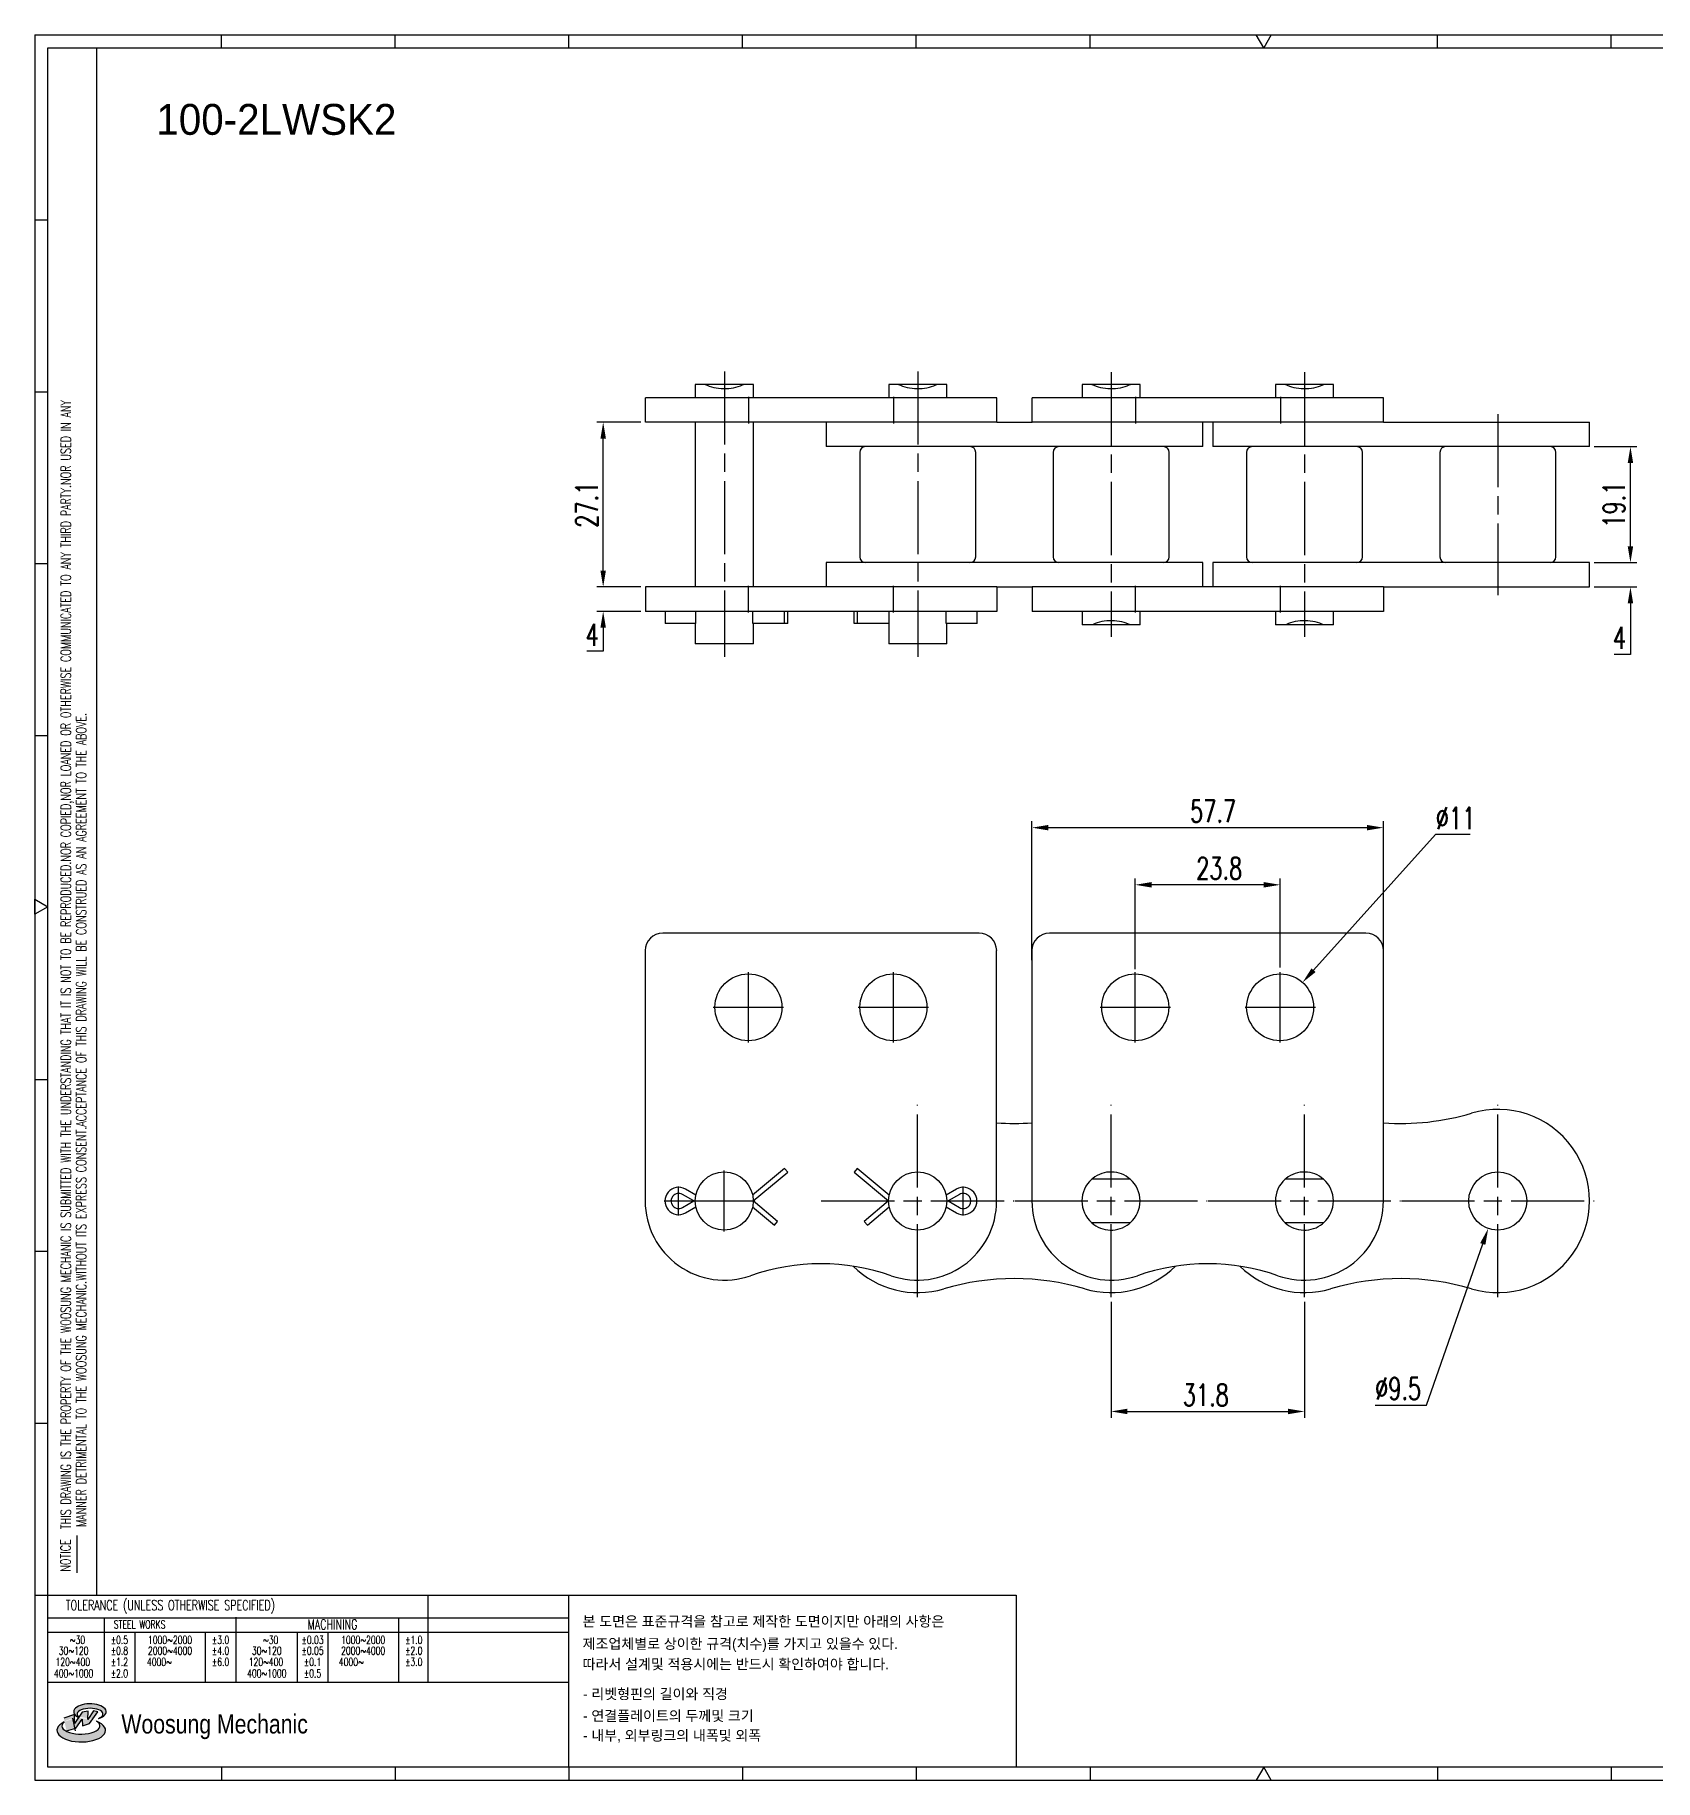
# Model space of a CAD drawing. Header units: millimetres. Extents: x 1614 to 2017, y 59 to 345.
# Drawn here: x 1613.8 to 1879.8, y 58.8 to 345.3 of the extents above; entities that cross this region are included whole.
import ezdxf
from ezdxf.enums import TextEntityAlignment as Align

# ---------------------------------------------------------------- set-up
doc = ezdxf.new("R2010")
doc.units = ezdxf.units.MM
doc.linetypes.add('AM_ISO08W050', pattern=[18, 12, -1.5, 3, -1.5])
doc.layers.get('Defpoints').update_dxf_attribs({"color": 80})
doc.layers.add('CL1', color=140, linetype='AM_ISO08W050', lineweight=25)
doc.layers.add('S-DIM', color=7, linetype='Continuous')
doc.layers.add('도면레이아웃', color=7, linetype='Continuous')
doc.styles.add('HKD_ST2', font='romans.shx', dxfattribs={"width": 0.7, "height": 4, "bigfont": '@extfont2.shx'})
doc.styles.add('HSG', font='SIMPLEX.shx', dxfattribs={"width": 0.7, "bigfont": 'HSG.shx'})
doc.styles.add('MtXpl_', font='Gulim.ttf')
doc.styles.add('SLDTEXTSTYLE4', font='arial.ttf', dxfattribs={"width": 0.8})
doc.dimstyles.new('AP1.5', dxfattribs={"dimscale": 1.5, "dimtxt": 2.4, "dimasz": 1.8, "dimexe": 0.7, "dimexo": 0.5, "dimgap": 0.6, "dimtad": 1, "dimtoh": 1, "dimdec": 1, "dimrnd": 0.01, "dimzin": 9, "dimdsep": 46, "dimtxsty": 'HSG', "dimcen": 0, "dimclrd": 251, "dimclre": 251, "dimclrt": 60, "dimazin": 2, "dimtp": 1, "dimtm": 1, "dimtfac": 0.5, "dimtdec": 1, "dimtofl": 0, "dimtmove": 0, "dimatfit": 3, "dimfxl": 0, "dimtvp": 1, "dimtolj": 2, "dimlwd": -1, "dimlwe": -1, "dimarcsym": 0})

# ---------------------------------------------------------------- blocks, each defined once
blk = doc.blocks.new('MAST')
at = {"layer": '도면레이아웃'}
h = blk.add_hatch(color=10, dxfattribs=at)
h.paths.add_polyline_path([(1.544, 35.177), (1.554, 34.966), (1.779, 35.034), (2.054, 35.422), (1.908, 35.446), (1.728, 35.167), (1.741, 35.439), (1.547, 35.405), (1.292, 35.041), (1.295, 35.33), (0.943, 35.208), (1.03, 34.8), (1.336, 34.885)])
edge = h.paths.add_edge_path()
edge.add_ellipse((1.795, 35.421), major_axis=(-0.53, 0), ratio=0.487785, start_angle=122.3607, end_angle=403.3957)
edge.add_line((1.411, 35.244), (1.419, 35.261))
edge.add_ellipse((1.798, 35.344), major_axis=(-0.423, 0), ratio=0.444396, start_angle=131.5898, end_angle=386.1941, ccw=False)
edge = h.paths.add_edge_path()
edge.add_ellipse((1.512, 34.815), major_axis=(-0.793, 0), ratio=0.480113, start_angle=314.6763, end_angle=590.8521)
edge.add_ellipse((1.501, 34.958), major_axis=(-0.62, 0), ratio=0.43311, start_angle=331.7024, end_angle=574.4249, ccw=False)
at = {"color": 140}
for p, q in [((0, 90.118), (80.15, 90.118)), ((0, 90.118), (0, 33.191)), ((0, 33.191), (80.15, 33.191))]:
    blk.add_line(p, q, dxfattribs=at)
for p, q in [((6.089, 89.693), (6.089, 90.118)), ((11.753, 89.693), (11.753, 90.118)), ((17.418, 89.693), (17.418, 90.118)), ((23.082, 89.693), (23.082, 90.118)), ((28.746, 89.693), (28.746, 90.118)), ((34.411, 89.693), (34.411, 90.118)), ((45.739, 89.693), (45.739, 90.118)), ((51.404, 89.693), (51.404, 90.118)), ((0, 84.085), (0.425, 84.085)), ((0, 78.478), (0.425, 78.478)), ((0, 72.87), (0.425, 72.87)), ((0, 67.262), (0.425, 67.262)), ((0, 56.047), (0.425, 56.047)), ((0, 50.439), (0.425, 50.439)), ((0, 44.832), (0.425, 44.832)), ((1.377, 39.947), (1.377, 41.174)), ((0, 39.224), (0.425, 39.224)), ((6.089, 33.616), (6.089, 33.191)), ((11.753, 33.616), (11.753, 33.191)), ((17.418, 33.616), (17.418, 33.191)), ((23.082, 33.616), (23.082, 33.191)), ((28.746, 33.616), (28.746, 33.191)), ((34.411, 33.616), (34.411, 33.191)), ((45.739, 33.616), (45.739, 33.191)), ((51.404, 33.616), (51.404, 33.191))]:
    blk.add_line(p, q)
at = {"color": 2}
for p, q in [((2.017, 39.224), (2.017, 89.693)), ((0.425, 39.224), (17.418, 39.224)), ((12.816, 39.224), (12.816, 36.382)), ((17.418, 33.616), (17.418, 39.224)), ((0.425, 38.487), (17.418, 38.487)), ((2.257, 38.487), (2.257, 36.382)), ((6.557, 38.5), (6.557, 36.382)), ((11.857, 38.487), (11.857, 36.382)), ((0.425, 38.012), (17.418, 38.012)), ((3.257, 38.012), (3.257, 36.382)), ((5.557, 38.012), (5.557, 36.382)), ((8.557, 38.012), (8.557, 36.382)), ((9.557, 38.026), (9.557, 36.382)), ((0.425, 36.382), (17.418, 36.382))]:
    blk.add_line(p, q, dxfattribs=at)
for points in [[(40.075, 89.693), (39.83, 90.118), (40.32, 90.118)], [(0.425, 61.679), (0, 61.433), (0, 61.924)], [(40.075, 33.616), (39.83, 33.191), (40.32, 33.191)]]:
    blk.add_lwpolyline(points, close=True)
at = {"color": 140}
blk.add_lwpolyline([(0.425, 89.693), (79.725, 89.693), (79.725, 33.616), (0.425, 33.616)], close=True, dxfattribs=at)
at = {"layer": '도면레이아웃'}
for p, q in [((1.295, 35.33), (0.943, 35.208)), ((1.547, 35.405), (1.292, 35.041)), ((1.292, 35.041), (1.295, 35.33)), ((1.741, 35.439), (1.547, 35.405)), ((1.908, 35.446), (1.728, 35.167)), ((1.728, 35.167), (1.741, 35.439)), ((1.779, 35.034), (2.054, 35.422)), ((2.054, 35.422), (1.908, 35.446)), ((1.03, 34.8), (1.336, 34.885)), ((1.224, 35.208), (1.311, 34.8)), ((1.224, 35.208), (1.224, 35.208)), ((1.336, 34.885), (1.544, 35.177)), ((1.419, 35.261), (1.411, 35.244)), ((1.544, 35.177), (1.554, 34.966)), ((1.554, 34.966), (1.779, 35.034))]:
    blk.add_line(p, q, dxfattribs=at)
for centre, major_axis, ratio, start_param, end_param in [((1.795, 35.421), (-0.53, 0), 0.487785, 2.135596, 7.040584), ((1.798, 35.344), (-0.423, 0), 0.444396, 2.296675, 6.740358), ((1.512, 34.815), (-0.793, 0), 0.480113, 5.492138, 10.312315), ((1.501, 34.958), (-0.62, 0), 0.43311, 5.789299, 10.025607)]:
    blk.add_ellipse(centre, major_axis=major_axis, ratio=ratio, start_param=start_param, end_param=end_param, dxfattribs=at)
at = {"color": 6, "style": 'HKD_ST2', "width": 0.7}
for s, p in [(' THIS DRAWING IS THE PROPERTY OF THE WOOSUNG MECHANIC IS SUBMITTED WITH THE UNDERSTANDING THAT IT IS NOT TO BE REPRODUCED.NOR COPIED,NOR LOANED OR OTHERWISE COMMUNICATED TO ANY THIRD PARTY.NOR USED IN ANY', (1.173, 41.217)), ('MANNER DETRIMENTAL TO THE WOOSUNG MECHANIC.WITHOUT ITS EXPRESS CONSENT.ACCEPTANCE OF THIS DRAWING WILL BE CONSTRUED AS AN AGREEMENT TO THE ABOVE.', (1.672, 41.447))]:
    blk.add_text(s, height=0.326266, rotation=90, dxfattribs=at).set_placement(p)
at = {"style": 'HKD_ST2', "width": 0.7}
blk.add_text('NOTICE', height=0.3263, rotation=90, dxfattribs=at).set_placement((1.163, 39.988))
blk.add_text('TOLERANCE (UNLESS OTHERWISE SPECIFIED)', height=0.32627, dxfattribs=at).set_placement((4.417, 38.896), align=Align.MIDDLE_CENTER)
at = {"color": 4, "style": 'HKD_ST2', "width": 0.7}
for s, height, p in [('STEEL WORKS', 0.26101, (3.416, 38.268)), ('MACHINING', 0.3263, (9.707, 38.27)), ('%%P0.5', 0.261, (2.757, 37.762)), ('%%P3.0', 0.261, (6.057, 37.762)), ('%%P0.03', 0.261, (9.057, 37.762)), ('%%P1.0', 0.261, (12.357, 37.762)), ('%%P0.8', 0.261, (2.757, 37.411)), ('%%P1.2', 0.261, (2.757, 37.045)), ('%%P4.0', 0.261, (6.057, 37.411)), ('%%P6.0', 0.261, (6.057, 37.045)), ('%%P0.05', 0.261, (9.057, 37.411)), ('%%P0.1', 0.261, (9.057, 37.045)), ('%%P2.0', 0.261, (12.357, 37.411)), ('%%P3.0', 0.261, (12.357, 37.045)), ('%%P2.0', 0.261, (2.757, 36.67)), ('%%P0.5', 0.261, (9.057, 36.67))]:
    blk.add_text(s, height=height, dxfattribs=at).set_placement(p, align=Align.MIDDLE)
for s, height, p in [('%%12630', 0.261, (1.389, 37.762)), ('1000%%1262000', 0.26101, (4.407, 37.762)), ('%%12630', 0.261, (7.689, 37.762)), ('1000%%1262000', 0.26101, (10.707, 37.762)), ('120%%126400', 0.26101, (1.237, 37.045)), ('30%%126120', 0.261, (1.263, 37.411)), ('4000%%126', 0.261, (4.061, 37.045)), ('2000%%1264000', 0.26101, (4.407, 37.411)), ('120%%126400', 0.26101, (7.537, 37.045)), ('30%%126120', 0.261, (7.563, 37.411)), ('4000%%126', 0.261, (10.321, 37.045)), ('2000%%1264000', 0.26101, (10.707, 37.411)), ('400%%1261000', 0.26101, (1.263, 36.67)), ('400%%1261000', 0.26101, (7.563, 36.67))]:
    blk.add_text(s, height=height, dxfattribs=at).set_placement(p, align=Align.MIDDLE_CENTER)
at = {"color": 1, "style": 'SLDTEXTSTYLE4', "width": 0.8}
blk.add_text('Woosung Mechanic', height=0.61957, dxfattribs=at).set_placement((2.822, 34.711))
blk = doc.blocks.new('*D2')
at = {"layer": 'Defpoints', "color": 0, "transparency": 16777216}
for p in [(1869.03, 258.67), (1875.74, 258.67), (1869.03, 254.67)]:
    blk.add_point(p, dxfattribs=at)
at = {"layer": 'S-DIM', "color": 251, "linetype": 'ByBlock', "transparency": 16777216}
for p, q in [((1875.74, 261.37), (1875.74, 264.07)), ((1869.78, 258.67), (1876.79, 258.67)), ((1869.78, 254.67), (1876.79, 254.67)), ((1875.74, 251.97), (1875.74, 243.61)), ((1875.74, 243.61), (1873.04, 243.61))]:
    blk.add_line(p, q, dxfattribs=at)
at = {"layer": 'S-DIM', "color": 251, "transparency": 16777216}
for points in [[(1875.29, 261.37), (1876.19, 261.37), (1875.74, 258.67)], [(1875.29, 251.97), (1876.19, 251.97), (1875.74, 254.67)]]:
    blk.add_solid(points, dxfattribs=at)
at = {"layer": 'S-DIM', "color": 60, "transparency": 16777216, "insert": (1873.94, 246.31), "char_height": 3.6, "attachment_point": 5, "style": 'HSG'}
blk.add_mtext('\\A2;4', dxfattribs=at)
blk = doc.blocks.new('*D3')
at = {"layer": 'Defpoints', "color": 0, "transparency": 16777216}
for p in [(1869.03, 277.72), (1875.74, 277.72), (1869.03, 258.67)]:
    blk.add_point(p, dxfattribs=at)
at = {"layer": 'S-DIM', "color": 251, "linetype": 'ByBlock', "transparency": 16777216}
for p, q in [((1869.78, 277.72), (1876.79, 277.72)), ((1875.74, 261.37), (1875.74, 275.02)), ((1869.78, 258.67), (1876.79, 258.67))]:
    blk.add_line(p, q, dxfattribs=at)
at = {"layer": 'S-DIM', "color": 251, "transparency": 16777216}
for points in [[(1875.29, 275.02), (1876.19, 275.02), (1875.74, 277.72)], [(1875.29, 261.37), (1876.19, 261.37), (1875.74, 258.67)]]:
    blk.add_solid(points, dxfattribs=at)
at = {"layer": 'S-DIM', "color": 60, "transparency": 16777216, "insert": (1873.04, 268.19), "char_height": 3.6, "attachment_point": 5, "rotation": 90, "style": 'HSG'}
blk.add_mtext('\\A2;19.1', dxfattribs=at)
blk = doc.blocks.new('*D4')
at = {"layer": 'Defpoints', "color": 0, "transparency": 16777216}
for p in [(1707.09, 254.67), (1714.01, 254.67), (1714.01, 250.67)]:
    blk.add_point(p, dxfattribs=at)
at = {"layer": 'S-DIM', "color": 251, "linetype": 'ByBlock', "transparency": 16777216}
for p, q in [((1707.09, 257.37), (1707.09, 260.07)), ((1713.26, 254.67), (1706.04, 254.67)), ((1713.26, 250.67), (1706.04, 250.67)), ((1707.09, 247.97), (1707.09, 244.13)), ((1707.09, 244.13), (1704.39, 244.13))]:
    blk.add_line(p, q, dxfattribs=at)
at = {"layer": 'S-DIM', "color": 251, "transparency": 16777216}
for points in [[(1706.64, 257.37), (1707.54, 257.37), (1707.09, 254.67)], [(1706.64, 247.97), (1707.54, 247.97), (1707.09, 250.67)]]:
    blk.add_solid(points, dxfattribs=at)
at = {"layer": 'S-DIM', "color": 60, "transparency": 16777216, "insert": (1705.29, 246.83), "char_height": 3.6, "attachment_point": 5, "style": 'HSG'}
blk.add_mtext('\\A2;4', dxfattribs=at)
blk = doc.blocks.new('*D5')
at = {"layer": 'Defpoints', "color": 0, "transparency": 16777216}
for p in [(1707.09, 281.72), (1714.01, 281.72), (1714.01, 254.67)]:
    blk.add_point(p, dxfattribs=at)
at = {"layer": 'S-DIM', "color": 251, "linetype": 'ByBlock', "transparency": 16777216}
for p, q in [((1713.26, 281.72), (1706.04, 281.72)), ((1707.09, 257.37), (1707.09, 279.02)), ((1713.26, 254.67), (1706.04, 254.67))]:
    blk.add_line(p, q, dxfattribs=at)
at = {"layer": 'S-DIM', "color": 251, "transparency": 16777216}
for points in [[(1706.64, 279.02), (1707.54, 279.02), (1707.09, 281.72)], [(1706.64, 257.37), (1707.54, 257.37), (1707.09, 254.67)]]:
    blk.add_solid(points, dxfattribs=at)
at = {"layer": 'S-DIM', "color": 60, "transparency": 16777216, "insert": (1704.39, 268.19), "char_height": 3.6, "attachment_point": 5, "rotation": 90, "style": 'HSG'}
blk.add_mtext('\\A2;27.1', dxfattribs=at)
blk = doc.blocks.new('*D6')
at = {"layer": 'Defpoints', "color": 0, "transparency": 16777216}
for p in [(1777.48, 215.15), (1777.48, 192.63), (1835.18, 192.63)]:
    blk.add_point(p, dxfattribs=at)
at = {"layer": 'S-DIM', "color": 251, "linetype": 'ByBlock', "transparency": 16777216}
for p, q in [((1777.48, 193.38), (1777.48, 216.2)), ((1832.48, 215.15), (1780.18, 215.15)), ((1835.18, 193.38), (1835.18, 216.2))]:
    blk.add_line(p, q, dxfattribs=at)
at = {"layer": 'S-DIM', "color": 251, "transparency": 16777216}
for points in [[(1780.18, 215.6), (1780.18, 214.7), (1777.48, 215.15)], [(1832.48, 215.6), (1832.48, 214.7), (1835.18, 215.15)]]:
    blk.add_solid(points, dxfattribs=at)
at = {"layer": 'S-DIM', "color": 60, "transparency": 16777216, "insert": (1807.22, 217.85), "char_height": 3.6, "attachment_point": 5, "style": 'HSG'}
blk.add_mtext('\\A2;57.7', dxfattribs=at)
blk = doc.blocks.new('*D7')
at = {"layer": 'Defpoints', "color": 0, "transparency": 16777216}
for p in [(1794.43, 205.77), (1794.43, 191.15), (1818.23, 191.42)]:
    blk.add_point(p, dxfattribs=at)
at = {"layer": 'S-DIM', "color": 251, "linetype": 'ByBlock', "transparency": 16777216}
for p, q in [((1794.43, 191.9), (1794.43, 206.82)), ((1818.23, 192.17), (1818.23, 206.82)), ((1815.53, 205.77), (1797.13, 205.77))]:
    blk.add_line(p, q, dxfattribs=at)
at = {"layer": 'S-DIM', "color": 251, "transparency": 16777216}
for points in [[(1797.13, 206.22), (1797.13, 205.32), (1794.43, 205.77)], [(1815.53, 206.22), (1815.53, 205.32), (1818.23, 205.77)]]:
    blk.add_solid(points, dxfattribs=at)
at = {"layer": 'S-DIM', "color": 60, "transparency": 16777216, "insert": (1808.22, 208.47), "char_height": 3.6, "attachment_point": 5, "style": 'HSG'}
blk.add_mtext('\\A2;23.8', dxfattribs=at)
blk = doc.blocks.new('*D8')
at = {"layer": 'Defpoints', "color": 0, "transparency": 16777216}
for p in [(1821.91, 189.74), (1814.56, 181.55)]:
    blk.add_point(p, dxfattribs=at)
at = {"layer": 'S-DIM', "color": 251, "linetype": 'ByBlock', "transparency": 16777216}
for p, q in [((1843.72, 214.01), (1823.71, 191.74)), ((1849.42, 214.01), (1843.72, 214.01))]:
    blk.add_line(p, q, dxfattribs=at)
at = {"layer": 'S-DIM', "color": 251, "transparency": 16777216}
blk.add_solid([(1823.38, 192.05), (1824.05, 191.44), (1821.91, 189.74)], dxfattribs=at)
at = {"layer": 'S-DIM', "color": 60, "transparency": 16777216, "insert": (1847.02, 216.71), "char_height": 3.6, "attachment_point": 5, "style": 'HSG'}
blk.add_mtext('\\A2;∅11', dxfattribs=at)
blk = doc.blocks.new('*D9')
at = {"layer": 'Defpoints', "color": 0, "transparency": 16777216}
for p in [(1790.46, 138.04), (1822.21, 138.04), (1822.21, 119.29)]:
    blk.add_point(p, dxfattribs=at)
at = {"layer": 'S-DIM', "color": 251, "linetype": 'ByBlock', "transparency": 16777216}
for p, q in [((1790.46, 137.29), (1790.46, 118.24)), ((1822.21, 137.29), (1822.21, 118.24)), ((1793.16, 119.29), (1819.51, 119.29))]:
    blk.add_line(p, q, dxfattribs=at)
at = {"layer": 'S-DIM', "color": 251, "transparency": 16777216}
for points in [[(1793.16, 119.74), (1793.16, 118.84), (1790.46, 119.29)], [(1819.51, 119.74), (1819.51, 118.84), (1822.21, 119.29)]]:
    blk.add_solid(points, dxfattribs=at)
at = {"layer": 'S-DIM', "color": 60, "transparency": 16777216, "insert": (1806.02, 121.99), "char_height": 3.6, "attachment_point": 5, "style": 'HSG'}
blk.add_mtext('\\A2;31.8', dxfattribs=at)
blk = doc.blocks.new('*D10')
at = {"layer": 'Defpoints', "color": 0, "transparency": 16777216}
for p in [(1855.53, 158.35), (1852.39, 149.34)]:
    blk.add_point(p, dxfattribs=at)
at = {"layer": 'S-DIM', "color": 251, "linetype": 'ByBlock', "transparency": 16777216}
for p, q in [((1842.28, 120.35), (1851.5, 146.79)), ((1833.82, 120.35), (1842.28, 120.35))]:
    blk.add_line(p, q, dxfattribs=at)
at = {"layer": 'S-DIM', "color": 251, "transparency": 16777216}
blk.add_solid([(1851.07, 146.94), (1851.92, 146.64), (1852.39, 149.34)], dxfattribs=at)
at = {"layer": 'S-DIM', "color": 60, "transparency": 16777216, "insert": (1837.6, 123.05), "char_height": 3.6, "attachment_point": 5, "style": 'HSG'}
blk.add_mtext('\\A2;∅9.5', dxfattribs=at)

msp = doc.modelspace()

# ---------------------------------------------------------------- linework, layer by layer
for p, q in [((1722.21, 287.94), (1722.21, 285.72)), ((1731.75, 287.94), (1722.21, 287.94)), ((1723.83, 287.94), (1724.15, 287.79)), ((1724.15, 287.79), (1724.5, 287.66)), ((1724.5, 287.66), (1724.86, 287.54)), ((1724.86, 287.54), (1725.24, 287.45)), ((1725.24, 287.45), (1725.63, 287.37)), ((1725.63, 287.37), (1726.04, 287.31)), ((1726.04, 287.31), (1726.45, 287.27)), ((1726.45, 287.27), (1726.86, 287.26)), ((1726.86, 287.26), (1727.28, 287.26)), ((1727.28, 287.26), (1727.69, 287.29)), ((1727.69, 287.29), (1728.1, 287.33)), ((1728.1, 287.33), (1728.5, 287.4)), ((1728.5, 287.4), (1728.89, 287.49)), ((1728.89, 287.49), (1729.26, 287.59)), ((1729.26, 287.59), (1729.62, 287.72)), ((1729.62, 287.72), (1729.96, 287.86)), ((1729.96, 287.86), (1730.14, 287.94)), ((1731.75, 285.72), (1731.75, 287.94)), ((1753.96, 287.94), (1753.96, 285.72)), ((1763.5, 287.94), (1753.96, 287.94)), ((1755.58, 287.94), (1755.9, 287.79)), ((1755.9, 287.79), (1756.25, 287.66)), ((1756.25, 287.66), (1756.61, 287.54)), ((1756.61, 287.54), (1756.99, 287.45)), ((1756.99, 287.45), (1757.38, 287.37)), ((1757.38, 287.37), (1757.79, 287.31)), ((1757.79, 287.31), (1758.2, 287.27)), ((1758.2, 287.27), (1758.61, 287.26)), ((1758.61, 287.26), (1759.03, 287.26)), ((1759.03, 287.26), (1759.44, 287.29)), ((1759.44, 287.29), (1759.85, 287.33)), ((1759.85, 287.33), (1760.25, 287.4)), ((1760.25, 287.4), (1760.64, 287.49)), ((1760.64, 287.49), (1761.01, 287.59)), ((1761.01, 287.59), (1761.37, 287.72)), ((1761.37, 287.72), (1761.71, 287.86)), ((1761.71, 287.86), (1761.89, 287.94)), ((1763.5, 285.72), (1763.5, 287.94)), ((1785.71, 287.94), (1785.71, 285.72)), ((1795.25, 287.94), (1785.71, 287.94)), ((1787.33, 287.94), (1787.65, 287.79)), ((1787.65, 287.79), (1788, 287.66)), ((1788, 287.66), (1788.36, 287.54)), ((1788.36, 287.54), (1788.74, 287.45)), ((1788.74, 287.45), (1789.13, 287.37)), ((1789.13, 287.37), (1789.54, 287.31)), ((1789.54, 287.31), (1789.95, 287.27)), ((1789.95, 287.27), (1790.36, 287.26)), ((1790.36, 287.26), (1790.78, 287.26)), ((1790.78, 287.26), (1791.19, 287.29)), ((1791.19, 287.29), (1791.6, 287.33)), ((1791.6, 287.33), (1792, 287.4)), ((1792, 287.4), (1792.39, 287.49)), ((1792.39, 287.49), (1792.76, 287.59)), ((1792.76, 287.59), (1793.12, 287.72)), ((1793.12, 287.72), (1793.46, 287.86)), ((1793.46, 287.86), (1793.64, 287.94)), ((1795.25, 285.72), (1795.25, 287.94)), ((1817.46, 287.94), (1817.46, 285.72)), ((1827, 287.94), (1817.46, 287.94)), ((1819.08, 287.94), (1819.4, 287.79)), ((1819.4, 287.79), (1819.75, 287.66)), ((1819.75, 287.66), (1820.11, 287.54)), ((1820.11, 287.54), (1820.49, 287.45)), ((1820.49, 287.45), (1820.88, 287.37)), ((1820.88, 287.37), (1821.29, 287.31)), ((1821.29, 287.31), (1821.7, 287.27)), ((1821.7, 287.27), (1822.11, 287.26)), ((1822.11, 287.26), (1822.53, 287.26)), ((1822.53, 287.26), (1822.94, 287.29)), ((1822.94, 287.29), (1823.35, 287.33)), ((1823.35, 287.33), (1823.75, 287.4)), ((1823.75, 287.4), (1824.14, 287.49)), ((1824.14, 287.49), (1824.51, 287.59)), ((1824.51, 287.59), (1824.87, 287.72)), ((1824.87, 287.72), (1825.21, 287.86)), ((1825.21, 287.86), (1825.39, 287.94)), ((1827, 285.72), (1827, 287.94)), ((1771.71, 285.72), (1714.01, 285.72)), ((1714.01, 281.72), (1714.01, 285.72)), ((1771.71, 281.72), (1771.71, 285.72)), ((1835.21, 285.72), (1777.51, 285.72)), ((1777.51, 281.72), (1777.51, 285.72)), ((1835.21, 281.72), (1835.21, 285.72)), ((1771.71, 281.72), (1714.01, 281.72)), ((1722.21, 281.72), (1722.21, 254.67)), ((1731.75, 254.67), (1731.75, 281.72)), ((1743.68, 281.72), (1743.68, 277.72)), ((1771.71, 281.72), (1777.51, 281.72)), ((1835.21, 281.72), (1777.51, 281.72)), ((1805.53, 277.72), (1805.53, 281.72)), ((1807.18, 281.72), (1807.18, 277.72)), ((1835.21, 281.72), (1869.03, 281.72)), ((1869.03, 277.72), (1869.03, 281.72)), ((1805.53, 277.72), (1743.68, 277.72)), ((1749.21, 276.77), (1749.21, 259.62)), ((1768.26, 259.62), (1768.26, 276.77)), ((1780.96, 276.77), (1780.96, 259.62)), ((1800.01, 259.62), (1800.01, 276.77)), ((1869.03, 277.72), (1807.18, 277.72)), ((1812.71, 276.77), (1812.71, 259.62)), ((1831.76, 259.62), (1831.76, 276.77)), ((1844.46, 276.77), (1844.46, 259.62)), ((1863.51, 259.62), (1863.51, 276.77)), ((1743.68, 258.67), (1743.68, 254.67)), ((1805.53, 258.67), (1743.68, 258.67)), ((1805.53, 254.67), (1805.53, 258.67)), ((1807.18, 258.67), (1807.18, 254.67)), ((1869.03, 258.67), (1807.18, 258.67)), ((1869.03, 254.67), (1869.03, 258.67)), ((1771.71, 254.67), (1714.01, 254.67)), ((1714.01, 254.67), (1714.01, 250.67)), ((1771.71, 254.67), (1777.51, 254.67)), ((1771.71, 254.67), (1771.71, 250.67)), ((1777.51, 254.67), (1777.51, 250.67)), ((1835.21, 254.67), (1777.51, 254.67)), ((1835.21, 254.67), (1869.03, 254.67)), ((1835.21, 254.67), (1835.21, 250.67)), ((1771.71, 250.67), (1714.01, 250.67)), ((1717.24, 250.67), (1717.24, 248.67)), ((1722.31, 248.67), (1722.31, 250.67)), ((1731.65, 248.67), (1731.65, 250.67)), ((1736.88, 248.67), (1736.88, 250.67)), ((1737.4, 248.67), (1737.4, 250.67)), ((1748.31, 248.67), (1748.31, 250.67)), ((1748.83, 248.67), (1748.83, 250.67)), ((1754.06, 248.67), (1754.06, 250.67)), ((1763.4, 248.67), (1763.4, 250.67)), ((1768.47, 248.67), (1768.47, 250.67)), ((1835.21, 250.67), (1777.51, 250.67)), ((1785.71, 250.67), (1785.71, 248.44)), ((1795.25, 248.44), (1795.25, 250.67)), ((1817.46, 250.67), (1817.46, 248.44)), ((1827, 248.44), (1827, 250.67)), ((1722.31, 248.67), (1717.24, 248.67)), ((1722.21, 248.67), (1722.21, 245.34)), ((1737.4, 248.67), (1731.65, 248.67)), ((1731.75, 245.34), (1731.75, 248.67)), ((1754.06, 248.67), (1748.31, 248.67)), ((1753.96, 248.67), (1753.96, 245.34)), ((1768.47, 248.67), (1763.4, 248.67)), ((1763.5, 245.34), (1763.5, 248.67)), ((1795.25, 248.44), (1785.71, 248.44)), ((1787.51, 248.53), (1787.33, 248.44)), ((1787.84, 248.67), (1787.51, 248.53)), ((1788.2, 248.8), (1787.84, 248.67)), ((1788.57, 248.9), (1788.2, 248.8)), ((1788.96, 248.99), (1788.57, 248.9)), ((1789.36, 249.06), (1788.96, 248.99)), ((1789.77, 249.1), (1789.36, 249.06)), ((1790.18, 249.13), (1789.77, 249.1)), ((1790.6, 249.13), (1790.18, 249.13)), ((1791.01, 249.12), (1790.6, 249.13)), ((1791.43, 249.08), (1791.01, 249.12)), ((1791.83, 249.02), (1791.43, 249.08)), ((1792.22, 248.94), (1791.83, 249.02)), ((1792.6, 248.84), (1792.22, 248.94)), ((1792.97, 248.73), (1792.6, 248.84)), ((1793.31, 248.59), (1792.97, 248.73)), ((1793.64, 248.44), (1793.31, 248.59)), ((1827, 248.44), (1817.46, 248.44)), ((1819.26, 248.53), (1819.08, 248.44)), ((1819.59, 248.67), (1819.26, 248.53)), ((1819.95, 248.8), (1819.59, 248.67)), ((1820.32, 248.9), (1819.95, 248.8)), ((1820.71, 248.99), (1820.32, 248.9)), ((1821.11, 249.06), (1820.71, 248.99)), ((1821.52, 249.1), (1821.11, 249.06)), ((1821.93, 249.13), (1821.52, 249.1)), ((1822.35, 249.13), (1821.93, 249.13)), ((1822.76, 249.12), (1822.35, 249.13)), ((1823.18, 249.08), (1822.76, 249.12)), ((1823.58, 249.02), (1823.18, 249.08)), ((1823.97, 248.94), (1823.58, 249.02)), ((1824.35, 248.84), (1823.97, 248.94)), ((1824.72, 248.73), (1824.35, 248.84)), ((1825.06, 248.59), (1824.72, 248.73)), ((1825.39, 248.44), (1825.06, 248.59)), ((1731.75, 245.34), (1722.21, 245.34)), ((1763.5, 245.34), (1753.96, 245.34)), ((1768.8, 197.85), (1716.87, 197.85)), ((1832.3, 197.85), (1780.37, 197.85)), ((1713.98, 194.96), (1713.98, 153.85)), ((1771.68, 153.85), (1771.68, 194.96)), ((1777.48, 194.96), (1777.48, 153.85)), ((1835.18, 153.85), (1835.18, 194.96)), ((1736.86, 159.21), (1731.63, 154.82)), ((1731.73, 153.85), (1737.38, 158.59)), ((1737.38, 158.59), (1736.86, 159.21)), ((1748.81, 159.21), (1748.29, 158.59)), ((1748.29, 158.59), (1753.94, 153.85)), ((1754.04, 154.82), (1748.81, 159.21)), ((1787.82, 157.82), (1787.48, 157.57)), ((1788.17, 158.03), (1787.82, 157.82)), ((1788.55, 158.22), (1788.17, 158.03)), ((1788.94, 158.37), (1788.55, 158.22)), ((1789.34, 158.48), (1788.94, 158.37)), ((1789.74, 158.56), (1789.34, 158.48)), ((1790.16, 158.61), (1789.74, 158.56)), ((1790.57, 158.61), (1790.16, 158.61)), ((1790.99, 158.59), (1790.57, 158.61)), ((1791.4, 158.52), (1790.99, 158.59)), ((1791.8, 158.42), (1791.4, 158.52)), ((1792.2, 158.29), (1791.8, 158.42)), ((1792.58, 158.12), (1792.2, 158.29)), ((1792.94, 157.92), (1792.58, 158.12)), ((1793.29, 157.68), (1792.94, 157.92)), ((1793.61, 157.42), (1793.29, 157.68)), ((1819.57, 157.82), (1819.23, 157.57)), ((1819.92, 158.03), (1819.57, 157.82)), ((1820.3, 158.22), (1819.92, 158.03)), ((1820.69, 158.37), (1820.3, 158.22)), ((1821.09, 158.48), (1820.69, 158.37)), ((1821.49, 158.56), (1821.09, 158.48)), ((1821.91, 158.61), (1821.49, 158.56)), ((1822.32, 158.61), (1821.91, 158.61)), ((1822.74, 158.59), (1822.32, 158.61)), ((1823.15, 158.52), (1822.74, 158.59)), ((1823.55, 158.42), (1823.15, 158.52)), ((1823.95, 158.29), (1823.55, 158.42)), ((1824.33, 158.12), (1823.95, 158.29)), ((1824.69, 157.92), (1824.33, 158.12)), ((1825.04, 157.68), (1824.69, 157.92)), ((1825.36, 157.42), (1825.04, 157.68)), ((1721.96, 153.85), (1720.09, 154.93)), ((1722.29, 154.82), (1720.59, 155.79)), ((1765.07, 155.79), (1763.38, 154.82)), ((1765.57, 154.93), (1763.7, 153.85)), ((1787.48, 157.57), (1787.3, 157.42)), ((1793.61, 157.42), (1787.3, 157.42)), ((1819.23, 157.57), (1819.05, 157.42)), ((1825.36, 157.42), (1819.05, 157.42)), ((1720.09, 152.76), (1721.96, 153.85)), ((1720.59, 151.9), (1722.29, 152.88)), ((1731.63, 152.88), (1735.2, 149.88)), ((1735.72, 150.5), (1731.73, 153.85)), ((1753.94, 153.85), (1749.95, 150.5)), ((1750.47, 149.88), (1754.04, 152.88)), ((1763.38, 152.88), (1765.07, 151.9)), ((1763.7, 153.85), (1765.57, 152.76)), ((1735.2, 149.88), (1735.72, 150.5)), ((1749.95, 150.5), (1750.47, 149.88)), ((1787.3, 150.27), (1787.63, 150.01)), ((1793.61, 150.27), (1787.3, 150.27)), ((1787.63, 150.01), (1787.97, 149.77)), ((1787.97, 149.77), (1788.34, 149.57)), ((1788.34, 149.57), (1788.72, 149.4)), ((1788.72, 149.4), (1789.11, 149.27)), ((1789.11, 149.27), (1789.51, 149.17)), ((1789.51, 149.17), (1789.92, 149.11)), ((1789.92, 149.11), (1790.34, 149.08)), ((1790.34, 149.08), (1790.76, 149.08)), ((1790.76, 149.08), (1791.17, 149.13)), ((1791.17, 149.13), (1791.58, 149.21)), ((1791.58, 149.21), (1791.98, 149.32)), ((1791.98, 149.32), (1792.37, 149.47)), ((1792.37, 149.47), (1792.74, 149.66)), ((1792.74, 149.66), (1793.1, 149.87)), ((1793.1, 149.87), (1793.43, 150.12)), ((1793.43, 150.12), (1793.61, 150.27)), ((1819.05, 150.27), (1819.38, 150.01)), ((1825.36, 150.27), (1819.05, 150.27)), ((1819.38, 150.01), (1819.72, 149.77)), ((1819.72, 149.77), (1820.09, 149.57)), ((1820.09, 149.57), (1820.47, 149.4)), ((1820.47, 149.4), (1820.86, 149.27)), ((1820.86, 149.27), (1821.26, 149.17)), ((1821.26, 149.17), (1821.67, 149.11)), ((1821.67, 149.11), (1822.09, 149.08)), ((1822.09, 149.08), (1822.51, 149.08)), ((1822.51, 149.08), (1822.92, 149.13)), ((1822.92, 149.13), (1823.33, 149.21)), ((1823.33, 149.21), (1823.73, 149.32)), ((1823.73, 149.32), (1824.12, 149.47)), ((1824.12, 149.47), (1824.49, 149.66)), ((1824.49, 149.66), (1824.85, 149.87)), ((1824.85, 149.87), (1825.18, 150.12)), ((1825.18, 150.12), (1825.36, 150.27))]:
    msp.add_line(p, q)
at = {"color": 140}
msp.add_lwpolyline([(1701.47, 89.13), (1774.87, 89.13), (1774.87, 60.9), (1701.47, 60.9)], close=True, dxfattribs=at)
for centre, radius in [((1730.93, 185.65), 5.5), ((1754.73, 185.65), 5.5), ((1794.43, 185.65), 5.5), ((1818.23, 185.65), 5.5), ((1726.96, 153.85), 4.77), ((1758.71, 153.85), 4.77), ((1853.96, 153.85), 4.77)]:
    msp.add_circle(centre, radius)
for centre, radius, start, end in [((1750.16, 276.77), 0.953, 90, 180), ((1767.3, 276.77), 0.952, 0, 90), ((1781.91, 276.77), 0.952, 90, 180), ((1799.05, 276.77), 0.953, 0, 90), ((1813.66, 276.77), 0.953, 90, 180), ((1830.8, 276.77), 0.953, 0, 90), ((1845.41, 276.77), 0.953, 90, 180), ((1862.55, 276.77), 0.952, 360, 90), ((1750.16, 259.62), 0.952, 180, 270), ((1767.3, 259.62), 0.952, 270, 0), ((1781.91, 259.62), 0.953, 180, 270), ((1799.05, 259.62), 0.953, 270, 360), ((1813.66, 259.62), 0.953, 180, 270), ((1830.8, 259.62), 0.953, 270, 0), ((1845.41, 259.62), 0.953, 180, 270), ((1862.55, 259.62), 0.953, 270, 360), ((1716.87, 194.96), 2.88, 90, 180), ((1768.8, 194.96), 2.89, 0, 90), ((1780.37, 194.96), 2.89, 90, 180), ((1832.3, 194.96), 2.89, 0, 90), ((1774.58, 207.05), 40.47, 265.8907, 274.1093), ((1838.08, 207.05), 40.47, 265.8907, 286.6148), ((1853.96, 153.85), 15.05, 253.3852, 106.6148), ((1719.47, 153.85), 2.25, 60, 300), ((1719.47, 153.85), 1.25, 60, 300), ((1766.19, 153.85), 2.25, 240, 120), ((1766.19, 153.85), 1.25, 240, 120), ((1790.46, 153.85), 4.77, 131.4096, 228.5904), ((1790.46, 153.85), 4.77, 311.4096, 48.5904), ((1822.21, 153.85), 4.77, 131.4096, 228.5904), ((1822.21, 153.85), 4.77, 311.4096, 48.5904), ((1726.98, 153.85), 13, 180, 289.343), ((1758.68, 153.85), 13, 250.657, 0), ((1790.48, 153.85), 13, 180, 289.343), ((1822.18, 153.85), 13, 250.657, 0), ((1742.83, 108.69), 34.85, 70.657, 109.343), ((1806.33, 108.69), 34.85, 70.657, 109.343), ((1758.71, 153.85), 15.05, 225.3315, 286.6148), ((1774.58, 100.64), 40.47, 73.3852, 106.6148), ((1790.46, 153.85), 15.05, 253.3852, 314.6685), ((1822.21, 153.85), 15.05, 225.3315, 286.6148), ((1838.08, 100.64), 40.47, 73.3852, 106.6148)]:
    msp.add_arc(centre, radius, start, end)
at = {"layer": 'CL1'}
for p, q in [((1726.98, 290.07), (1726.98, 243.21)), ((1758.73, 290.07), (1758.73, 243.21)), ((1790.48, 289.92), (1790.48, 246.47)), ((1822.23, 289.92), (1822.23, 246.47)), ((1730.96, 285.92), (1730.96, 281.52)), ((1754.76, 285.92), (1754.76, 281.52)), ((1794.46, 285.92), (1794.46, 281.52)), ((1818.26, 285.92), (1818.26, 281.52)), ((1853.98, 283.07), (1853.98, 253.32)), ((1730.96, 250.47), (1730.96, 254.87)), ((1754.76, 250.47), (1754.76, 254.87)), ((1794.46, 250.47), (1794.46, 254.87)), ((1818.26, 250.47), (1818.26, 254.87)), ((1730.93, 179.87), (1730.93, 191.42)), ((1754.73, 179.87), (1754.73, 191.42)), ((1794.43, 179.87), (1794.43, 191.42)), ((1818.23, 179.87), (1818.23, 191.42)), ((1725.16, 185.65), (1736.71, 185.65)), ((1748.96, 185.65), (1760.51, 185.65)), ((1788.66, 185.65), (1800.21, 185.65)), ((1812.46, 185.65), (1824.01, 185.65)), ((1758.71, 138.04), (1758.71, 169.65)), ((1790.46, 138.04), (1790.46, 169.65)), ((1822.21, 138.04), (1822.21, 169.65)), ((1853.96, 138.04), (1853.96, 169.65)), ((1726.96, 148.84), (1726.96, 158.85)), ((1719.47, 151.48), (1719.47, 156.21)), ((1766.19, 151.48), (1766.19, 156.21)), ((1717.11, 153.85), (1721.83, 153.85)), ((1721.95, 153.85), (1731.97, 153.85)), ((1742.9, 153.85), (1774.51, 153.85)), ((1774.65, 153.85), (1806.26, 153.85)), ((1806.4, 153.85), (1838.01, 153.85)), ((1838.15, 153.85), (1869.76, 153.85))]:
    msp.add_line(p, q, dxfattribs=at)

# ---------------------------------------------------------------- block references
at = {"color": 140, "xscale": 5.033947484968212, "yscale": 5.033947484968212, "zscale": 5.033947484968212}
msp.add_blockref('MAST', (1613.79, -108.32), dxfattribs=at)

# ---------------------------------------------------------------- texts
at = {"color": 254, "style": 'MtXpl_'}
msp.add_text('100-2LWSK2', height=5.066, dxfattribs=at).set_placement((1633.73, 328.92))
at = {"color": 140, "style": 'MtXpl_'}
for s, p in [('본 도면은 표준규격을 참고로 제작한 도면이지만 아래의 사항은', (1703.71, 83.98)), ('제조업체별로 상이한 규격(치수)를 가지고 있을수 있다.', (1703.71, 80.31)), ('따라서 설계및 적용시에는 반드시 확인하여야 합니다.', (1703.71, 76.96)), ('- 리벳형핀의 길이와 직경', (1703.8, 72.06)), ('- 연결플레이트의 두께및 크기', (1703.8, 68.47)), ('- 내부, 외부링크의 내폭및 외폭', (1703.8, 65.24))]:
    msp.add_text(s, height=1.6886, dxfattribs=at).set_placement(p)

# ---------------------------------------------------------------- dimensions: what is measured, and where the dimension line sits
at = {"layer": 'S-DIM'}
for base, p1, p2, picture, middle in [((1707.08724817, 281.71877719), (1714.00699443, 254.66877719), (1714.00699443, 281.71877719), '*D5', (1704.38724817, 268.19377719)), ((1875.74243266, 277.71877719), (1869.03199443, 258.66877719), (1869.03199443, 277.71877719), '*D3', (1873.04243266, 268.19377719))]:
    dim = msp.add_linear_dim(base=base, p1=p1, p2=p2, angle=90, dimstyle='AP1.5', override={"dimtmove": 1}, dxfattribs=at)
    dim.commit()
    dim.dimension.update_dxf_attribs({"geometry": picture, "text_midpoint": middle})
for base, p1, p2, picture, middle in [((1875.74, 258.67), (1869.03, 254.67), (1869.03, 258.67), '*D2', (1873.94, 243.61)), ((1707.09, 254.67), (1714.01, 250.67), (1714.01, 254.67), '*D4', (1705.29, 244.13))]:
    dim = msp.add_linear_dim(base=base, p1=p1, p2=p2, angle=90, dimstyle='AP1.5', dxfattribs=at)
    dim.commit()
    dim.dimension.update_dxf_attribs({"geometry": picture, "text_midpoint": middle, "dimtype": 128})
for base, p1, p2, picture, middle in [((1777.48, 215.15), (1835.18, 192.63), (1777.48, 192.63), '*D6', (1807.22, 215.15)), ((1794.43, 205.77), (1818.23, 191.42), (1794.43, 191.15), '*D7', (1808.22, 205.77)), ((1822.20699443, 119.28978434), (1790.45699443, 138.04278652), (1822.20699443, 138.04278652), '*D9', (1806.02429204, 119.28978434))]:
    dim = msp.add_linear_dim(base=base, p1=p1, p2=p2, dimstyle='AP1.5', dxfattribs=at)
    dim.commit()
    dim.dimension.update_dxf_attribs({"geometry": picture, "text_midpoint": middle, "dimtype": 128})
for p1, p2, picture, middle in [((1814.56, 181.55), (1821.91, 189.74), '*D8', (1847.02, 214.01)), ((1855.53, 158.35), (1852.39, 149.34), '*D10', (1837.6, 120.35))]:
    dim = msp.add_diameter_dim_2p(p1=p1, p2=p2, dimstyle='AP1.5', dxfattribs=at)
    dim.commit()
    dim.dimension.update_dxf_attribs({"geometry": picture, "text_midpoint": middle, "dimtype": 131})

doc.saveas('drawing.dxf')
